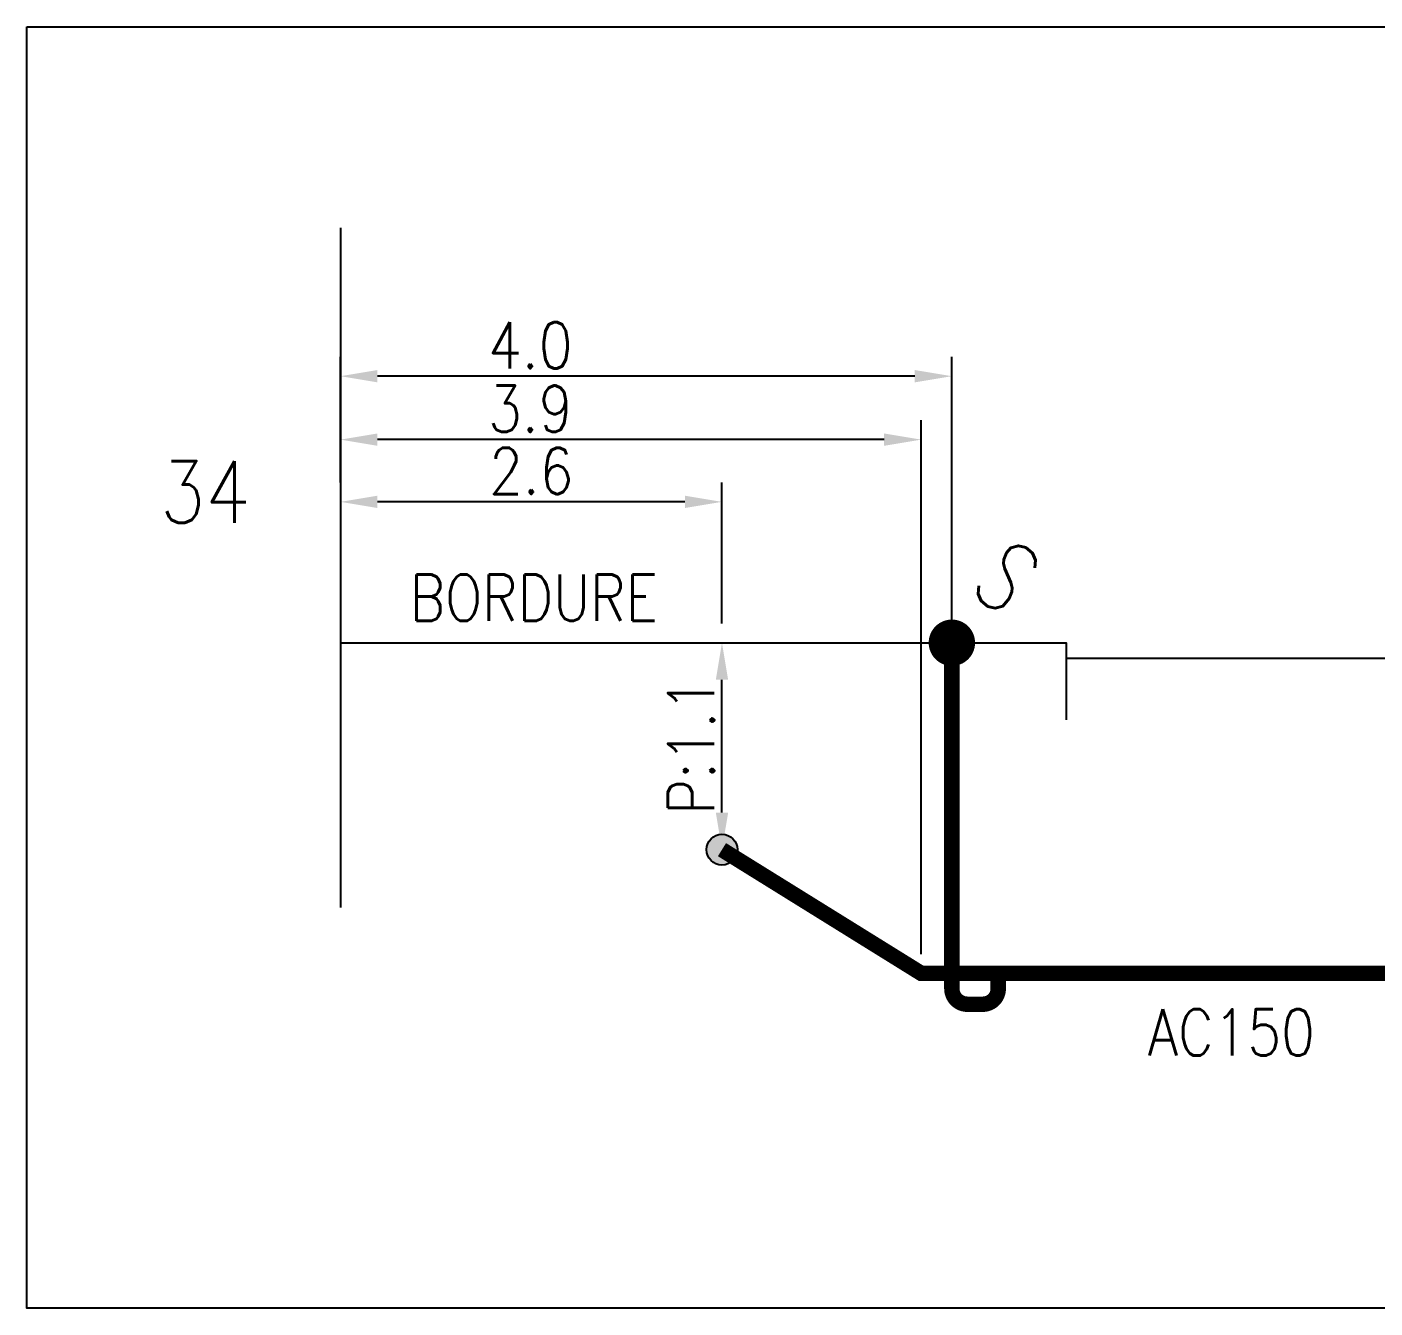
# Model space of a CAD drawing. Header units: millimetres. Extents: x 149996 to 151004, y 126998 to 128018.
# Drawn here: x 150535.73 to 150579.38, y 127806.3 to 127847.79 of the extents above; entities that cross this region are included whole.
import ezdxf
from ezdxf.enums import TextEntityAlignment as Align

# ---------------------------------------------------------------- set-up
doc = ezdxf.new("R2010")
doc.units = ezdxf.units.MM
doc.header["$PDMODE"] = 34
doc.linetypes.add('L_25_AP', pattern=[2000, 1000, 1000])
doc.layers.get('0').update_dxf_attribs({"linetype": 'CONTINUOUS'})
doc.layers.get('DEFPOINTS').update_dxf_attribs({"linetype": 'CONTINUOUS'})
doc.layers.add('L_150', color=1, linetype='CONTINUOUS')
doc.layers.add('L_300', color=7, linetype='CONTINUOUS')
doc.styles.add('G_ROMANS', font='ROMANS.SHX', dxfattribs={"width": 0.75})
doc.styles.get("Standard").update_dxf_attribs({"font": 'romans.shx', "width": 0.85})
doc.dimstyles.get("Standard").update_dxf_attribs({"dimtxt": 1.5, "dimasz": 1.2, "dimexe": 0.625, "dimexo": 0.625, "dimgap": 0.25, "dimtad": 1, "dimdec": 1, "dimzin": 0, "dimdsep": 46, "dimtxsty": 'Standard', "dimcen": -0.5, "dimadec": 0, "dimazin": 0, "dimtfac": 1, "dimtdec": 1, "dimtmove": 0, "dimatfit": 3, "dimfxl": 0, "dimtolj": 1, "dimtzin": 0, "dimarcsym": 0})

# ---------------------------------------------------------------- blocks, each defined once
blk = doc.blocks.new('*D1177')
at = {"layer": 'DEFPOINTS', "color": 0, "linetype": 'Continuous', "transparency": 16777216}
for p in [(150545.883, 127832.409), (150545.883, 127832.409), (150558.235, 127827.847)]:
    blk.add_point(p, dxfattribs=at)
at = {"layer": 'L_150', "color": 0, "linetype": 'Continuous', "lineweight": -2, "transparency": 16777216}
for p, q in [((150558.235, 127828.472), (150558.235, 127833.034)), ((150557.035, 127832.409), (150547.083, 127832.409))]:
    blk.add_line(p, q, dxfattribs=at)
at = {"layer": 'L_150', "color": 0, "linetype": 'Continuous', "transparency": 16777216}
for points in [[(150547.083, 127832.609), (150547.083, 127832.209), (150545.883, 127832.409)], [(150557.035, 127832.609), (150557.035, 127832.209), (150558.235, 127832.409)]]:
    blk.add_solid(points, dxfattribs=at)
at = {"layer": 'L_150', "color": 0, "linetype": 'Continuous', "transparency": 16777216, "insert": (150552.059, 127833.409), "char_height": 1.5, "attachment_point": 5}
blk.add_mtext('\\A1;2.6', dxfattribs=at)
blk = doc.blocks.new('*D1178')
at = {"layer": 'DEFPOINTS', "color": 0, "linetype": 'Continuous', "transparency": 16777216}
for p in [(150558.235, 127827.847), (150558.235, 127827.847), (150558.235, 127821.147)]:
    blk.add_point(p, dxfattribs=at)
at = {"layer": 'L_150', "color": 0, "linetype": 'Continuous', "lineweight": -2, "transparency": 16777216}
blk.add_line((150558.235, 127822.347), (150558.235, 127826.647), dxfattribs=at)
at = {"layer": 'L_150', "color": 0, "linetype": 'Continuous', "transparency": 16777216}
for points in [[(150558.035, 127826.647), (150558.435, 127826.647), (150558.235, 127827.847)], [(150558.035, 127822.347), (150558.435, 127822.347), (150558.235, 127821.147)]]:
    blk.add_solid(points, dxfattribs=at)
at = {"layer": 'L_150', "color": 0, "linetype": 'Continuous', "transparency": 16777216, "insert": (150557.235, 127824.497), "char_height": 1.5, "attachment_point": 5, "rotation": 90}
blk.add_mtext('\\A1;P:1.1', dxfattribs=at)
blk = doc.blocks.new('*D1179')
at = {"layer": 'DEFPOINTS', "color": 0, "linetype": 'Continuous', "transparency": 16777216}
for p in [(150545.883, 127834.424), (150545.883, 127832.409), (150564.684, 127817.142)]:
    blk.add_point(p, dxfattribs=at)
at = {"layer": 'L_150', "color": 0, "linetype": 'Continuous', "lineweight": -2, "transparency": 16777216}
for p, q in [((150545.883, 127833.034), (150545.883, 127835.049)), ((150564.684, 127817.767), (150564.684, 127835.049)), ((150563.484, 127834.424), (150547.083, 127834.424))]:
    blk.add_line(p, q, dxfattribs=at)
at = {"layer": 'L_150', "color": 0, "linetype": 'Continuous', "transparency": 16777216}
for points in [[(150547.083, 127834.624), (150547.083, 127834.224), (150545.883, 127834.424)], [(150563.484, 127834.624), (150563.484, 127834.224), (150564.684, 127834.424)]]:
    blk.add_solid(points, dxfattribs=at)
at = {"layer": 'L_150', "color": 0, "linetype": 'Continuous', "transparency": 16777216, "insert": (150552.028, 127835.424), "char_height": 1.5, "attachment_point": 5}
blk.add_mtext('\\A1;3.9', dxfattribs=at)
blk = doc.blocks.new('*D1180')
at = {"layer": 'DEFPOINTS', "color": 0, "linetype": 'Continuous', "transparency": 16777216}
for p in [(150545.883, 127836.478), (150545.883, 127832.409), (150565.678, 127817.142)]:
    blk.add_point(p, dxfattribs=at)
at = {"layer": 'L_300', "color": 0, "linetype": 'Continuous', "lineweight": -2, "transparency": 16777216}
for p, q in [((150545.883, 127833.034), (150545.883, 127837.103)), ((150565.678, 127817.767), (150565.678, 127837.103)), ((150564.478, 127836.478), (150547.083, 127836.478))]:
    blk.add_line(p, q, dxfattribs=at)
at = {"layer": 'L_300', "color": 0, "linetype": 'Continuous', "transparency": 16777216}
for points in [[(150547.083, 127836.678), (150547.083, 127836.278), (150545.883, 127836.478)], [(150564.478, 127836.678), (150564.478, 127836.278), (150565.678, 127836.478)]]:
    blk.add_solid(points, dxfattribs=at)
at = {"layer": 'L_300', "color": 0, "linetype": 'Continuous', "transparency": 16777216, "insert": (150552.028, 127837.478), "char_height": 1.5, "attachment_point": 5}
blk.add_mtext('\\A1;4.0', dxfattribs=at)
blk = doc.blocks.new('L_300_11')
at = {"color": 0, "linetype": 'Continuous', "const_width": 0.497, "flags": 128}
blk.add_lwpolyline([(-0.252, 0, 1), (0.252, 0, 1)], format="xyb", close=True, dxfattribs=at)
at = {"color": 0, "linetype": 'Continuous', "style": 'G_ROMANS', "width": 0.75}
blk.add_text('S', height=1.5, dxfattribs=at).set_placement((0, 1.85), align=Align.MIDDLE)
at = {"color": 0, "linetype": 'Continuous', "style": 'G_ROMANS', "width": 0.75, "flags": 3}
for tag, p in [('DEF_LEG', (0, -5)), ('DEF_COUP', (0, -7.5)), ('DEF_TYPE', (0, -10))]:
    blk.add_attdef(tag, text='', height=1.2, dxfattribs=at).set_placement(p, align=Align.MIDDLE)

msp = doc.modelspace()

# ---------------------------------------------------------------- hatches: boundary and pattern name
at = {"layer": 'L_150', "linetype": 'L_25_AP'}
msp.add_hatch(color=256, dxfattribs=at).paths.add_polyline_path([(150557.735, 127821.147, 1), (150558.735, 127821.147, 1)])

# ---------------------------------------------------------------- linework, layer by layer
at = {"layer": 'L_150', "color": 7, "linetype": 'Continuous', "flags": 128}
msp.add_lwpolyline([(150535.735, 127847.787), (150641.961, 127847.787), (150641.961, 127806.304), (150535.735, 127806.304)], close=True, dxfattribs=at)
for points in [[(150545.883, 127841.278), (150545.883, 127819.278)], [(150545.883, 127827.847), (150569.383, 127827.847), (150569.383, 127825.347)], [(150569.383, 127827.347), (150619.337, 127827.347)]]:
    msp.add_lwpolyline(points, dxfattribs=at)
at = {"layer": 'L_150', "linetype": 'L_25_AP', "const_width": 0.5, "flags": 128}
msp.add_lwpolyline([(150636.159, 127821.036), (150631.981, 127820.058), (150624.649, 127818.343), (150622.839, 127818.343), (150617.477, 127818.343), (150607.871, 127818.343), (150601.838, 127818.343), (150601.838, 127822.343), (150597.07, 127822.343), (150589.034, 127822.343), (150589.034, 127817.142), (150582.819, 127817.142), (150564.684, 127817.142), (150558.235, 127821.147)], dxfattribs=at)
at = {"layer": 'L_150', "linetype": 'L_25_AP'}
msp.add_circle((150558.235, 127821.147), 0.5, dxfattribs=at)
at = {"layer": 'L_300', "const_width": 0.5, "flags": 128}
msp.add_lwpolyline([(150567.178, 127817.142), (150567.178, 127816.642, -0.414214), (150566.678, 127816.142), (150566.178, 127816.142, -0.414214), (150565.678, 127816.642), (150565.678, 127827.847)], format="xyb", dxfattribs=at)

# ---------------------------------------------------------------- block references
at = {"layer": 'L_300', "xscale": 1.500000000008168, "yscale": 1.5, "zscale": 1.5, "rotation": 320.1227007016904}
msp.add_blockref('L_300_11', (150565.678, 127827.847), dxfattribs=at)

# ---------------------------------------------------------------- texts
at = {"layer": 'L_150', "color": 7, "linetype": 'Continuous', "width": 0.85}
msp.add_text('34', height=2, dxfattribs=at).set_placement((150541.506, 127832.73), align=Align.MIDDLE)
at = {"layer": 'L_150', "linetype": 'Continuous', "width": 0.85}
msp.add_text('AC150', height=1.5, dxfattribs=at).set_placement((150574.725, 127815.23), align=Align.MIDDLE)
at = {"layer": 'L_150', "color": 7, "linetype": 'Continuous', "insert": (150548.123, 127828.555), "char_height": 1.5, "attachment_point": 7}
msp.add_mtext('\\A1;BORDURE', dxfattribs=at)

# ---------------------------------------------------------------- dimensions: what is measured, and where the dimension line sits
at = {"layer": 'L_150', "linetype": 'Continuous'}
for base, p1, text, picture, middle in [((150545.883, 127834.424), (150564.684, 127817.142), '3.9', '*D1179', (150552.028, 127834.424)), ((150545.883, 127832.409), (150558.235, 127827.847), '2.6', '*D1177', (150552.059, 127832.409))]:
    dim = msp.add_linear_dim(base=base, p1=p1, p2=(150545.883, 127832.409), text=text, dimstyle='Standard', dxfattribs=at)
    dim.commit()
    dim.dimension.update_dxf_attribs({"geometry": picture, "text_midpoint": middle, "dimtype": 160})
dim = msp.add_linear_dim(base=(150558.235, 127827.847), p1=(150558.235, 127821.147), p2=(150558.235, 127827.847), angle=270, text='P:1.1', dimstyle='Standard', dxfattribs=at)
dim.commit()
dim.dimension.update_dxf_attribs({"geometry": '*D1178', "text_midpoint": (150558.235, 127824.497), "dimtype": 160})
at = {"layer": 'L_300', "linetype": 'Continuous'}
dim = msp.add_linear_dim(base=(150545.883, 127836.478), p1=(150565.678, 127817.142), p2=(150545.883, 127832.409), text='4.0', dimstyle='Standard', dxfattribs=at)
dim.commit()
dim.dimension.update_dxf_attribs({"geometry": '*D1180', "text_midpoint": (150552.028, 127836.478), "dimtype": 160})

doc.saveas('drawing.dxf')
